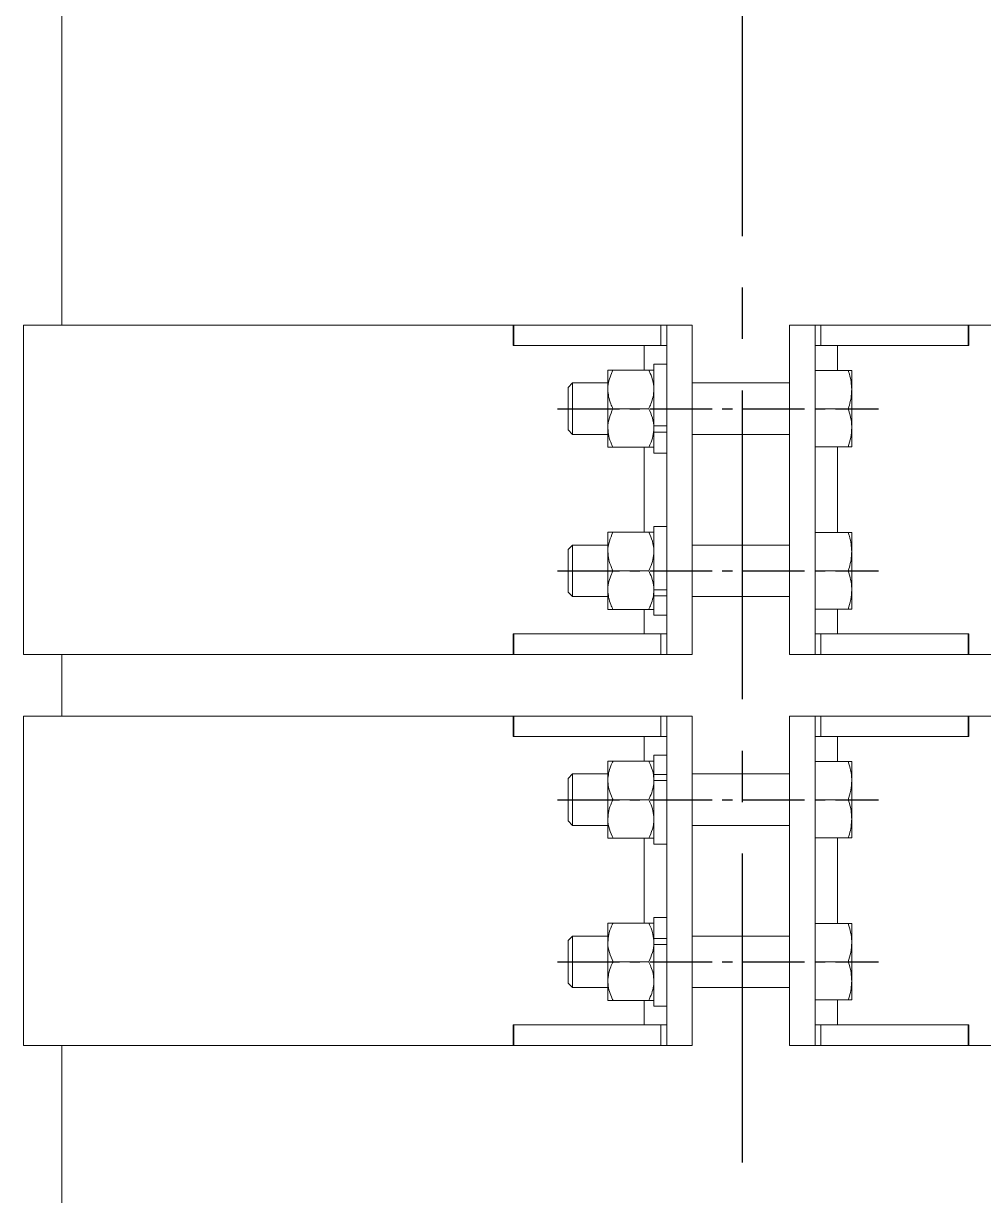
# Model space of a CAD drawing. Header units: millimetres. Extents: x 1587714 to 3094800, y -694377 to -413614.
# Drawn here: x 2046665.8 to 2046962.1, y -549902.9 to -549541.4 of the extents above; entities that cross this region are included whole.
import ezdxf

# ---------------------------------------------------------------- set-up
doc = ezdxf.new("R2010")
doc.units = ezdxf.units.MM
doc.linetypes.add('CENTER2', pattern=[28.575, 19.05, -3.175, 3.175, -3.175])
for name, color, linetype in [('0_EJES', 1, 'CENTER2'), ('M0_EQUIPOS', 7, 'Continuous'), ('M2_PLBULONES', 2, 'Continuous')]:
    doc.layers.add(name, color=color, linetype=linetype)

msp = doc.modelspace()

# ---------------------------------------------------------------- linework, layer by layer
at = {"layer": '0_EJES', "color": 8, "ltscale": 5}
msp.add_line((2046887.7201, -561179.822), (2046887.7201, -549179.822), dxfattribs=at)
at = {"layer": '0_EJES'}
for p, q in [((2046830.6697, -549660.2713), (2046929.7137, -549660.2713)), ((2046830.6697, -549710.2715), (2046929.7137, -549710.2715)), ((2046830.6697, -549780.8713), (2046929.7137, -549780.8713)), ((2046830.6697, -549830.8715), (2046929.7137, -549830.8715))]:
    msp.add_line(p, q, dxfattribs=at)
at = {"layer": 'M0_EQUIPOS', "color": 1, "linetype": 'Continuous', "lineweight": 15}
for p, q in [((2046677.7201, -549634.4069), (2046677.7201, -549179.822)), ((2046677.7201, -551831.7642), (2046677.7201, -549856.6073))]:
    msp.add_line(p, q, dxfattribs=at)
at = {"layer": 'M0_EQUIPOS', "linetype": 'Continuous', "lineweight": 15}
for p, q in [((2046665.8203, -549736.0066), (2046665.8203, -549634.4066)), ((2046816.9267, -549640.7586), (2046816.9267, -549634.4085)), ((2046818.2382, -549634.4085), (2046816.9275, -549634.4085)), ((2046862.545, -549634.409), (2046817.1513, -549634.4085)), ((2046817.1513, -549634.4085), (2046817.1513, -549640.7586)), ((2046818.2382, -549634.4085), (2046857.8277, -549634.4085)), ((2046864.3203, -549634.409), (2046862.545, -549634.409)), ((2046862.545, -549634.409), (2046862.545, -549640.7591)), ((2046864.7651, -549634.4088), (2046864.3203, -549634.409)), ((2046864.3203, -549634.4088), (2046864.3203, -549634.4092)), ((2046864.3203, -549634.4092), (2046872.2203, -549634.4092)), ((2046864.3203, -549736.0092), (2046864.3203, -549634.4092)), ((2046872.2203, -549634.4092), (2046872.2203, -549634.4088)), ((2046872.2203, -549736.0092), (2046872.2203, -549634.4092)), ((2046902.2203, -549634.4088), (2046902.2203, -549634.4092)), ((2046902.2203, -549736.0092), (2046902.2203, -549634.4092)), ((2046902.2203, -549634.4092), (2046910.1203, -549634.4092)), ((2046909.6755, -549634.4088), (2046910.1203, -549634.409)), ((2046910.1203, -549634.4092), (2046910.1203, -549634.4088)), ((2046910.1203, -549634.409), (2046911.8956, -549634.409)), ((2046910.1203, -549736.0092), (2046910.1203, -549634.4092)), ((2046911.8956, -549634.409), (2046957.2894, -549634.4085)), ((2046911.8956, -549640.7591), (2046911.8956, -549634.409)), ((2046956.2024, -549634.4085), (2046916.613, -549634.4085)), ((2046956.2024, -549634.4085), (2046957.5132, -549634.4085)), ((2046957.2894, -549640.7586), (2046957.2894, -549634.4085)), ((2046957.514, -549634.4085), (2046957.514, -549640.7586)), ((2046817.1513, -549640.7586), (2046816.9267, -549640.7586)), ((2046862.545, -549640.7591), (2046817.1513, -549640.7586)), ((2046857.3979, -549648.2962), (2046857.3979, -549640.7591)), ((2046864.3203, -549640.7591), (2046862.545, -549640.7591)), ((2046910.1203, -549640.7591), (2046911.8956, -549640.7591)), ((2046911.8956, -549640.7591), (2046957.2894, -549640.7586)), ((2046917.0427, -549648.4233), (2046917.0427, -549640.7591)), ((2046957.2894, -549640.7586), (2046957.514, -549640.7586)), ((2046857.3979, -549698.2961), (2046857.3979, -549672.1216)), ((2046917.0427, -549698.4232), (2046917.0427, -549671.9945)), ((2046857.3979, -549729.6587), (2046857.3979, -549722.1215)), ((2046917.0427, -549729.6587), (2046917.0427, -549721.9945)), ((2046816.9267, -549736.0085), (2046816.9267, -549729.6587)), ((2046862.545, -549729.6591), (2046817.1513, -549729.6587)), ((2046817.1513, -549729.6587), (2046817.1513, -549736.0085)), ((2046864.3203, -549729.6591), (2046862.545, -549729.6591)), ((2046862.545, -549729.6591), (2046862.545, -549736.0092)), ((2046910.1203, -549729.6591), (2046911.8956, -549729.6591)), ((2046911.8956, -549729.6591), (2046957.2894, -549729.6587)), ((2046911.8956, -549736.0092), (2046911.8956, -549729.6591)), ((2046957.2894, -549736.0085), (2046957.2894, -549729.6587)), ((2046957.514, -549729.6587), (2046957.514, -549736.0085)), ((2046677.7201, -549755.0071), (2046677.7201, -549736.0073)), ((2046817.1513, -549736.0085), (2046816.9267, -549736.0085)), ((2046862.545, -549736.0092), (2046817.1513, -549736.0085)), ((2046864.3203, -549736.0092), (2046862.545, -549736.0092)), ((2046864.3203, -549736.0092), (2046872.2203, -549736.0092)), ((2046902.2203, -549736.0092), (2046910.1203, -549736.0092)), ((2046910.1203, -549736.0092), (2046911.8956, -549736.0092)), ((2046911.8956, -549736.0092), (2046957.2894, -549736.0085)), ((2046957.2894, -549736.0085), (2046957.514, -549736.0085)), ((2046665.8203, -549856.6065), (2046665.8203, -549755.0066)), ((2046816.9267, -549761.3586), (2046816.9267, -549755.0085)), ((2046818.2382, -549755.0085), (2046816.9275, -549755.0085)), ((2046862.545, -549755.009), (2046817.1513, -549755.0085)), ((2046817.1513, -549755.0085), (2046817.1513, -549761.3586)), ((2046818.2382, -549755.0085), (2046857.8277, -549755.0085)), ((2046864.3203, -549755.009), (2046862.545, -549755.009)), ((2046862.545, -549755.009), (2046862.545, -549761.359)), ((2046864.7651, -549755.0088), (2046864.3203, -549755.009)), ((2046864.3203, -549755.0092), (2046864.3203, -549755.0088)), ((2046872.2203, -549755.0092), (2046864.3203, -549755.0092)), ((2046864.3203, -549755.0092), (2046864.3203, -549856.6092)), ((2046872.2203, -549755.0088), (2046872.2203, -549755.0092)), ((2046872.2203, -549755.0092), (2046872.2203, -549856.6092)), ((2046902.2203, -549755.0092), (2046902.2203, -549755.0088)), ((2046910.1203, -549755.0092), (2046902.2203, -549755.0092)), ((2046902.2203, -549755.0092), (2046902.2203, -549856.6092)), ((2046909.6755, -549755.0088), (2046910.1203, -549755.009)), ((2046910.1203, -549755.0088), (2046910.1203, -549755.0092)), ((2046910.1203, -549755.009), (2046911.8956, -549755.009)), ((2046910.1203, -549755.0092), (2046910.1203, -549856.6092)), ((2046911.8956, -549755.009), (2046957.2894, -549755.0085)), ((2046911.8956, -549761.359), (2046911.8956, -549755.009)), ((2046956.2024, -549755.0085), (2046916.613, -549755.0085)), ((2046956.2024, -549755.0085), (2046957.5132, -549755.0085)), ((2046957.2894, -549761.3586), (2046957.2894, -549755.0085)), ((2046957.514, -549755.0085), (2046957.514, -549761.3586)), ((2046817.1513, -549761.3586), (2046816.9267, -549761.3586)), ((2046862.545, -549761.359), (2046817.1513, -549761.3586)), ((2046857.3979, -549761.359), (2046857.3979, -549768.8962)), ((2046864.3203, -549761.359), (2046862.545, -549761.359)), ((2046910.1203, -549761.359), (2046911.8956, -549761.359)), ((2046911.8956, -549761.359), (2046957.2894, -549761.3586)), ((2046917.0427, -549761.359), (2046917.0427, -549769.0232)), ((2046957.2894, -549761.3586), (2046957.514, -549761.3586)), ((2046860.3579, -549767.1056), (2046864.3203, -549767.1056)), ((2046860.3579, -549773.0394), (2046860.3579, -549767.1056)), ((2046857.3979, -549792.7216), (2046857.3979, -549818.8964)), ((2046917.0427, -549792.5945), (2046917.0427, -549819.0232)), ((2046857.3979, -549842.7215), (2046857.3979, -549850.2586)), ((2046917.0427, -549842.5947), (2046917.0427, -549850.2586)), ((2046816.9267, -549856.6084), (2046816.9267, -549850.2586)), ((2046818.2382, -549850.2586), (2046816.9275, -549850.2586)), ((2046862.545, -549850.2591), (2046817.1513, -549850.2586)), ((2046817.1513, -549850.2586), (2046817.1513, -549856.6084)), ((2046818.2382, -549850.2586), (2046857.8277, -549850.2586)), ((2046864.3203, -549850.2591), (2046862.545, -549850.2591)), ((2046862.545, -549850.2591), (2046862.545, -549856.6092)), ((2046910.1203, -549850.2591), (2046911.8956, -549850.2591)), ((2046911.8956, -549850.2591), (2046957.2894, -549850.2586)), ((2046911.8956, -549856.6092), (2046911.8956, -549850.2591)), ((2046956.2024, -549850.2586), (2046916.613, -549850.2586)), ((2046956.2024, -549850.2586), (2046957.5132, -549850.2586)), ((2046957.2894, -549856.6084), (2046957.2894, -549850.2586)), ((2046957.514, -549850.2586), (2046957.514, -549856.6084)), ((2046817.1513, -549856.6084), (2046816.9267, -549856.6084)), ((2046862.545, -549856.6092), (2046817.1513, -549856.6084)), ((2046864.3203, -549856.6092), (2046862.545, -549856.6092)), ((2046872.2203, -549856.6092), (2046864.3203, -549856.6092)), ((2046910.1203, -549856.6092), (2046902.2203, -549856.6092)), ((2046910.1203, -549856.6092), (2046911.8956, -549856.6092)), ((2046911.8956, -549856.6092), (2046957.2894, -549856.6084)), ((2046957.2894, -549856.6084), (2046957.514, -549856.6084))]:
    msp.add_line(p, q, dxfattribs=at)
at = {"layer": 'M0_EQUIPOS', "linetype": 'Continuous', "lineweight": 15, "flags": 128}
for points in [[(2046677.7201, -549634.4059), (2046676.9929, -549634.4059), (2046674.3914, -549634.4061), (2046672.1283, -549634.4061), (2046670.2073, -549634.4061), (2046668.6313, -549634.4064), (2046667.403, -549634.4064), (2046666.5242, -549634.4064), (2046665.9964, -549634.4066), (2046665.8203, -549634.4066), (2046665.9964, -549634.4066), (2046666.5242, -549634.4069), (2046667.403, -549634.4069), (2046668.6313, -549634.4069), (2046670.2073, -549634.4071), (2046672.1283, -549634.4071), (2046674.3914, -549634.4071), (2046676.9929, -549634.4073), (2046679.9288, -549634.4073), (2046683.1943, -549634.4073), (2046686.7842, -549634.4076), (2046690.6929, -549634.4076), (2046694.914, -549634.4076), (2046699.441, -549634.4076), (2046704.2666, -549634.4078), (2046709.3832, -549634.4078), (2046714.7825, -549634.4078), (2046720.4561, -549634.4081), (2046726.3948, -549634.4081), (2046732.5893, -549634.4081), (2046739.0297, -549634.4081), (2046745.7057, -549634.4081), (2046752.6068, -549634.4083), (2046759.722, -549634.4083), (2046767.0399, -549634.4083), (2046774.5489, -549634.4083), (2046782.2371, -549634.4083), (2046790.0922, -549634.4085), (2046798.1018, -549634.4085), (2046806.2531, -549634.4085), (2046814.5331, -549634.4085), (2046822.9288, -549634.4085), (2046831.4267, -549634.4085), (2046840.0133, -549634.4085), (2046848.675, -549634.4085), (2046857.3979, -549634.4085)], [(2046858.4621, -549634.4085), (2046849.8108, -549634.4085), (2046841.2225, -549634.4085), (2046832.7116, -549634.4085), (2046824.2923, -549634.4085), (2046815.979, -549634.4085), (2046807.7855, -549634.4085), (2046799.7256, -549634.4083), (2046791.813, -549634.4083), (2046784.0608, -549634.4083), (2046776.4822, -549634.4083), (2046769.0899, -549634.4083), (2046761.8963, -549634.4083), (2046754.9136, -549634.4081), (2046748.1535, -549634.4081), (2046741.6273, -549634.4081), (2046735.3461, -549634.4081), (2046729.3204, -549634.4078), (2046723.5603, -549634.4078), (2046718.0756, -549634.4078), (2046712.8754, -549634.4078), (2046707.9686, -549634.4076), (2046703.3633, -549634.4076), (2046699.0673, -549634.4076), (2046695.0879, -549634.4076), (2046691.4317, -549634.4073), (2046688.1049, -549634.4073), (2046685.1131, -549634.4073), (2046682.4613, -549634.4071), (2046680.154, -549634.4071), (2046678.1951, -549634.4071), (2046676.5878, -549634.4069), (2046675.3349, -549634.4069), (2046674.4384, -549634.4069), (2046673.8999, -549634.4066), (2046673.7203, -549634.4066), (2046673.8999, -549634.4066), (2046674.4384, -549634.4064), (2046675.3349, -549634.4064), (2046676.5878, -549634.4064), (2046677.7201, -549634.4061)], [(2046857.3979, -549634.4085), (2046858.7956, -549634.4085), (2046860.1138, -549634.4085), (2046861.3101, -549634.4085), (2046862.3461, -549634.4085), (2046863.1886, -549634.4088), (2046863.8105, -549634.4088), (2046864.1918, -549634.4088), (2046864.3203, -549634.4088)], [(2046872.2203, -549634.4088), (2046872.0185, -549634.4088), (2046871.418, -549634.4088), (2046870.4341, -549634.4085), (2046869.0918, -549634.4085), (2046867.4253, -549634.4085), (2046865.4767, -549634.4085), (2046863.2957, -549634.4085), (2046860.9375, -549634.4085), (2046858.4621, -549634.4085)], [(2046915.9786, -549634.4085), (2046913.5032, -549634.4085), (2046911.145, -549634.4085), (2046908.9639, -549634.4085), (2046907.0154, -549634.4085), (2046905.3488, -549634.4085), (2046904.0066, -549634.4085), (2046903.0227, -549634.4088), (2046902.4222, -549634.4088), (2046902.2203, -549634.4088)], [(2046916.613, -549634.4085), (2046915.2021, -549634.4085), (2046913.8722, -549634.4085), (2046912.6666, -549634.4085), (2046911.6249, -549634.4085), (2046910.7811, -549634.4088), (2046910.1627, -549634.4088), (2046909.7902, -549634.4088), (2046909.6755, -549634.4088)], [(2046910.1203, -549634.4088), (2046910.2488, -549634.4088), (2046910.6301, -549634.4088), (2046911.252, -549634.4088), (2046912.0945, -549634.4085), (2046913.1306, -549634.4085), (2046914.3269, -549634.4085), (2046915.6451, -549634.4085), (2046917.0427, -549634.4085)], [(2046966.6552, -549634.4085), (2046958.4617, -549634.4085), (2046950.1483, -549634.4085), (2046941.7291, -549634.4085), (2046933.2182, -549634.4085), (2046924.6299, -549634.4085), (2046915.9786, -549634.4085)], [(2046917.0427, -549634.4085), (2046925.7657, -549634.4085), (2046934.4274, -549634.4085), (2046943.014, -549634.4085), (2046951.5119, -549634.4085), (2046959.9075, -549634.4085), (2046968.1876, -549634.4085)], [(2046817.1513, -549729.6587), (2046816.9915, -549729.6587), (2046816.9275, -549729.6587), (2046816.9658, -549729.6587), (2046817.1025, -549729.6587), (2046817.3236, -549729.6587), (2046817.6065, -549729.6584), (2046817.9221, -549729.6584), (2046818.2382, -549729.6584)], [(2046818.2382, -549729.6584), (2046823.0867, -549729.6587), (2046827.969, -549729.6587), (2046832.8826, -549729.6587), (2046837.8248, -549729.6587), (2046842.793, -549729.6587), (2046847.7847, -549729.6587), (2046852.7971, -549729.6587), (2046857.8277, -549729.6587)], [(2046956.2024, -549729.6584), (2046951.3539, -549729.6587), (2046946.4716, -549729.6587), (2046941.5581, -549729.6587), (2046936.6159, -549729.6587), (2046931.6477, -549729.6587), (2046926.656, -549729.6587), (2046921.6436, -549729.6587), (2046916.613, -549729.6587)], [(2046957.2894, -549729.6587), (2046957.4491, -549729.6587), (2046957.5132, -549729.6587), (2046957.4749, -549729.6587), (2046957.3382, -549729.6587), (2046957.1171, -549729.6587), (2046956.8342, -549729.6584), (2046956.5185, -549729.6584), (2046956.2024, -549729.6584)], [(2046665.8203, -549736.0066), (2046665.9964, -549736.0068), (2046666.5242, -549736.0068), (2046667.403, -549736.0068), (2046668.6313, -549736.007), (2046670.2073, -549736.007), (2046672.1283, -549736.007), (2046674.3914, -549736.0073), (2046676.9929, -549736.0073), (2046679.9288, -549736.0073), (2046683.1943, -549736.0075), (2046686.7842, -549736.0075), (2046690.6929, -549736.0075), (2046694.914, -549736.0075), (2046699.441, -549736.0077), (2046704.2666, -549736.0077), (2046709.3832, -549736.0077), (2046714.7825, -549736.008), (2046720.4561, -549736.008), (2046726.3948, -549736.008), (2046732.5893, -549736.008), (2046739.0297, -549736.0082), (2046745.7057, -549736.0082), (2046752.6068, -549736.0082), (2046759.722, -549736.0082), (2046767.0399, -549736.0082), (2046774.5489, -549736.0085), (2046782.2371, -549736.0085), (2046790.0922, -549736.0085), (2046798.1018, -549736.0085), (2046806.2531, -549736.0085), (2046814.5331, -549736.0085), (2046816.9267, -549736.0085)], [(2046957.514, -549736.0085), (2046959.9075, -549736.0085), (2046968.1876, -549736.0085), (2046976.3389, -549736.0085), (2046984.3485, -549736.0085), (2046992.2036, -549736.0085), (2046999.8918, -549736.0085), (2047007.4008, -549736.0082), (2047014.7187, -549736.0082), (2047021.8338, -549736.0082), (2047028.7349, -549736.0082), (2047035.411, -549736.0082), (2047041.8514, -549736.008), (2047044.9691, -549736.008)], [(2046857.3979, -549755.0085), (2046848.675, -549755.0085), (2046840.0133, -549755.0085), (2046831.4267, -549755.0085), (2046822.9288, -549755.0085), (2046814.5331, -549755.0085), (2046806.2531, -549755.0085), (2046798.1018, -549755.0085), (2046790.0922, -549755.0085), (2046782.2371, -549755.0085), (2046774.5489, -549755.0083), (2046767.0399, -549755.0083), (2046759.722, -549755.0083), (2046752.6068, -549755.0083), (2046745.7057, -549755.0083), (2046739.0297, -549755.008), (2046732.5893, -549755.008), (2046726.3948, -549755.008), (2046720.4561, -549755.008), (2046714.7825, -549755.0078), (2046709.3832, -549755.0078), (2046704.2666, -549755.0078), (2046699.441, -549755.0078), (2046694.914, -549755.0076), (2046690.6929, -549755.0076), (2046686.7842, -549755.0076), (2046683.1943, -549755.0073), (2046679.9288, -549755.0073), (2046676.9929, -549755.0073), (2046674.3914, -549755.0071), (2046672.1283, -549755.0071), (2046670.2073, -549755.0071), (2046668.6313, -549755.0068), (2046667.403, -549755.0068), (2046666.5242, -549755.0068), (2046665.9964, -549755.0066), (2046665.8203, -549755.0066), (2046665.9964, -549755.0066), (2046666.5242, -549755.0064), (2046667.403, -549755.0064), (2046668.6313, -549755.0064), (2046670.2073, -549755.0061), (2046672.1283, -549755.0061), (2046674.3914, -549755.0061), (2046676.9929, -549755.0059), (2046677.7201, -549755.0059)], [(2046677.7201, -549755.0061), (2046676.5878, -549755.0064), (2046675.3349, -549755.0064), (2046674.4384, -549755.0064), (2046673.8999, -549755.0066), (2046673.7203, -549755.0066), (2046673.8999, -549755.0066), (2046674.4384, -549755.0068), (2046675.3349, -549755.0068), (2046676.5878, -549755.0068), (2046678.1951, -549755.0071), (2046680.154, -549755.0071), (2046682.4613, -549755.0071), (2046685.1131, -549755.0073), (2046688.1049, -549755.0073), (2046691.4317, -549755.0073), (2046695.0879, -549755.0076), (2046699.0673, -549755.0076), (2046703.3633, -549755.0076), (2046707.9686, -549755.0076), (2046712.8754, -549755.0078), (2046718.0756, -549755.0078), (2046723.5603, -549755.0078), (2046729.3204, -549755.008), (2046735.3461, -549755.008), (2046741.6273, -549755.008), (2046748.1535, -549755.008), (2046754.9136, -549755.008), (2046761.8963, -549755.0083), (2046769.0899, -549755.0083), (2046776.4822, -549755.0083), (2046784.0608, -549755.0083), (2046791.813, -549755.0083), (2046799.7256, -549755.0083), (2046807.7855, -549755.0085), (2046815.979, -549755.0085), (2046824.2923, -549755.0085), (2046832.7116, -549755.0085), (2046841.2225, -549755.0085), (2046849.8108, -549755.0085), (2046858.4621, -549755.0085)], [(2046864.3203, -549755.0088), (2046864.1918, -549755.0088), (2046863.8105, -549755.0088), (2046863.1886, -549755.0088), (2046862.3461, -549755.0088), (2046861.3101, -549755.0088), (2046860.1138, -549755.0085), (2046858.7956, -549755.0085), (2046857.3979, -549755.0085)], [(2046858.4621, -549755.0085), (2046860.9375, -549755.0085), (2046863.2957, -549755.0085), (2046865.4767, -549755.0085), (2046867.4253, -549755.0085), (2046869.0918, -549755.0085), (2046870.4341, -549755.0085), (2046871.418, -549755.0088), (2046872.0185, -549755.0088), (2046872.2203, -549755.0088)], [(2046902.2203, -549755.0088), (2046902.4222, -549755.0088), (2046903.0227, -549755.0088), (2046904.0066, -549755.0085), (2046905.3488, -549755.0085), (2046907.0154, -549755.0085), (2046908.9639, -549755.0085), (2046911.145, -549755.0085), (2046913.5032, -549755.0085), (2046915.9786, -549755.0085)], [(2046916.613, -549755.0085), (2046915.2021, -549755.0085), (2046913.8722, -549755.0085), (2046912.6666, -549755.0088), (2046911.6249, -549755.0088), (2046910.7811, -549755.0088), (2046910.1627, -549755.0088), (2046909.7902, -549755.0088), (2046909.6755, -549755.0088)], [(2046917.0427, -549755.0085), (2046915.6451, -549755.0085), (2046914.3269, -549755.0085), (2046913.1306, -549755.0088), (2046912.0945, -549755.0088), (2046911.252, -549755.0088), (2046910.6301, -549755.0088), (2046910.2488, -549755.0088), (2046910.1203, -549755.0088)], [(2046915.9786, -549755.0085), (2046924.6299, -549755.0085), (2046933.2182, -549755.0085), (2046941.7291, -549755.0085), (2046950.1483, -549755.0085), (2046958.4617, -549755.0085), (2046966.6552, -549755.0085)], [(2046968.1876, -549755.0085), (2046959.9075, -549755.0085), (2046951.5119, -549755.0085), (2046943.014, -549755.0085), (2046934.4274, -549755.0085), (2046925.7657, -549755.0085), (2046917.0427, -549755.0085)], [(2046816.9267, -549856.6084), (2046814.5331, -549856.6084), (2046806.2531, -549856.6084), (2046798.1018, -549856.6084), (2046790.0922, -549856.6084), (2046782.2371, -549856.6084), (2046774.5489, -549856.6084), (2046767.0399, -549856.6082), (2046759.722, -549856.6082), (2046752.6068, -549856.6082), (2046745.7057, -549856.6082), (2046739.0297, -549856.6082), (2046732.5893, -549856.608), (2046726.3948, -549856.608), (2046720.4561, -549856.608), (2046714.7825, -549856.608), (2046709.3832, -549856.6077), (2046704.2666, -549856.6077), (2046699.441, -549856.6077), (2046694.914, -549856.6075), (2046690.6929, -549856.6075), (2046686.7842, -549856.6075), (2046683.1943, -549856.6075), (2046679.9288, -549856.6073), (2046676.9929, -549856.6073), (2046674.3914, -549856.6073), (2046672.1283, -549856.607), (2046670.2073, -549856.607), (2046668.6313, -549856.607), (2046667.403, -549856.6068), (2046666.5242, -549856.6068), (2046665.9964, -549856.6068), (2046665.8203, -549856.6065)], [(2047044.9691, -549856.608), (2047041.8514, -549856.608), (2047035.411, -549856.6082), (2047028.7349, -549856.6082), (2047021.8338, -549856.6082), (2047014.7187, -549856.6082), (2047007.4008, -549856.6082), (2046999.8918, -549856.6084), (2046992.2036, -549856.6084), (2046984.3485, -549856.6084), (2046976.3389, -549856.6084), (2046968.1876, -549856.6084), (2046959.9075, -549856.6084), (2046957.514, -549856.6084)]]:
    msp.add_lwpolyline(points, dxfattribs=at)
at = {"layer": 'M2_PLBULONES', "linetype": 'Continuous', "lineweight": 15}
for p, q in [((2046860.3579, -549646.5057), (2046864.3203, -549646.5057)), ((2046860.3579, -549646.5057), (2046864.3203, -549646.5057)), ((2046860.3579, -549646.5057), (2046860.3579, -549665.5114)), ((2046846.1555, -549654.2526), (2046846.1555, -549648.2964)), ((2046847.743, -549648.2962), (2046858.7666, -549648.2962)), ((2046847.743, -549648.2964), (2046858.7666, -549648.2964)), ((2046860.3541, -549654.2526), (2046860.3541, -549648.2964)), ((2046910.1203, -549648.4233), (2046920.3453, -549648.4233)), ((2046921.3979, -549648.4233), (2046921.3979, -549654.3162)), ((2046833.9203, -549653.6456), (2046835.2945, -549652.2713)), ((2046833.9203, -549666.7722), (2046833.9203, -549653.6456)), ((2046835.2945, -549652.2713), (2046846.1555, -549652.2713)), ((2046835.2945, -549668.1464), (2046835.2945, -549652.2713)), ((2046846.1555, -549666.1654), (2046846.1555, -549654.2526)), ((2046860.3541, -549652.2713), (2046860.3579, -549652.2713)), ((2046860.3541, -549654.2526), (2046860.3541, -549666.1654)), ((2046872.2203, -549652.2713), (2046902.2203, -549652.2713)), ((2046921.3979, -549654.3162), (2046921.3979, -549666.1018)), ((2046847.743, -549660.209), (2046858.7666, -549660.209)), ((2046910.1203, -549660.209), (2046920.3453, -549660.209)), ((2046835.2945, -549668.1464), (2046833.9203, -549666.7722)), ((2046846.1555, -549668.1464), (2046835.2945, -549668.1464)), ((2046846.1555, -549672.1216), (2046846.1555, -549666.1654)), ((2046860.3541, -549666.1654), (2046860.3541, -549672.1216)), ((2046860.3579, -549668.1464), (2046860.3541, -549668.1464)), ((2046860.3579, -549665.5114), (2046864.3203, -549665.5114)), ((2046860.3579, -549665.5114), (2046860.3579, -549667.4228)), ((2046860.3579, -549667.4228), (2046864.3203, -549667.4228)), ((2046860.3579, -549667.4228), (2046860.3579, -549673.9121)), ((2046902.2203, -549668.1464), (2046872.2203, -549668.1464)), ((2046921.3979, -549666.1018), (2046921.3979, -549671.9945)), ((2046847.743, -549672.1216), (2046858.7666, -549672.1216)), ((2046910.1203, -549671.9945), (2046920.3453, -549671.9945)), ((2046864.3203, -549673.9121), (2046860.3579, -549673.9121)), ((2046864.3203, -549673.9121), (2046860.3579, -549673.9121)), ((2046860.3579, -549696.5056), (2046864.3203, -549696.5056)), ((2046860.3579, -549696.5056), (2046864.3203, -549696.5056)), ((2046860.3579, -549716.1172), (2046860.3579, -549696.5056)), ((2046846.1555, -549704.2528), (2046846.1555, -549698.2964)), ((2046847.743, -549698.2961), (2046858.7666, -549698.2961)), ((2046847.743, -549698.2964), (2046858.7666, -549698.2964)), ((2046860.3541, -549698.2964), (2046860.3541, -549704.2528)), ((2046910.1203, -549698.4232), (2046920.3453, -549698.4232)), ((2046910.1203, -549698.4234), (2046920.3453, -549698.4234)), ((2046921.3979, -549698.4232), (2046921.3979, -549704.3162)), ((2046833.9203, -549703.6455), (2046835.2945, -549702.2715)), ((2046833.9203, -549716.7724), (2046833.9203, -549703.6455)), ((2046835.2945, -549702.2715), (2046846.1555, -549702.2715)), ((2046835.2945, -549718.1464), (2046835.2945, -549702.2715)), ((2046846.1555, -549716.1654), (2046846.1555, -549704.2528)), ((2046860.3541, -549702.2715), (2046860.3579, -549702.2715)), ((2046860.3541, -549716.1654), (2046860.3541, -549704.2528)), ((2046872.2203, -549702.2715), (2046902.2203, -549702.2715)), ((2046921.3979, -549704.3162), (2046921.3979, -549716.1017)), ((2046847.743, -549710.209), (2046858.7666, -549710.209)), ((2046910.1203, -549710.209), (2046920.3453, -549710.209)), ((2046835.2945, -549718.1464), (2046833.9203, -549716.7724)), ((2046846.1555, -549718.1464), (2046835.2945, -549718.1464)), ((2046846.1555, -549722.1215), (2046846.1555, -549716.1654)), ((2046860.3541, -549716.1654), (2046860.3541, -549722.1215)), ((2046860.3579, -549718.1464), (2046860.3541, -549718.1464)), ((2046864.3203, -549716.1172), (2046860.3579, -549716.1172)), ((2046860.3579, -549716.1172), (2046860.3579, -549717.9788)), ((2046864.3203, -549717.9788), (2046860.3579, -549717.9788)), ((2046860.3579, -549717.9788), (2046860.3579, -549723.9123)), ((2046902.2203, -549718.1464), (2046872.2203, -549718.1464)), ((2046921.3979, -549716.1017), (2046921.3979, -549721.9945)), ((2046847.743, -549722.1215), (2046858.7666, -549722.1215)), ((2046910.1203, -549721.9945), (2046920.3453, -549721.9945)), ((2046864.3203, -549723.9123), (2046860.3579, -549723.9123)), ((2046864.3203, -549723.9123), (2046860.3579, -549723.9123)), ((2046846.1593, -549774.8528), (2046846.1593, -549768.8964)), ((2046858.7704, -549768.8962), (2046847.7468, -549768.8962)), ((2046858.7704, -549768.8964), (2046847.7468, -549768.8964)), ((2046910.1203, -549769.0232), (2046920.3453, -549769.0232)), ((2046910.1203, -549769.0235), (2046920.3453, -549769.0235)), ((2046921.3979, -549769.0232), (2046921.3979, -549774.9162)), ((2046833.9203, -549774.2456), (2046835.2945, -549772.8713)), ((2046835.2945, -549772.8713), (2046846.1593, -549772.8713)), ((2046835.2945, -549784.7777), (2046835.2945, -549772.8713)), ((2046860.3579, -549773.0394), (2046864.3203, -549773.0394)), ((2046860.3579, -549774.0546), (2046860.3579, -549773.0394)), ((2046872.2203, -549772.8713), (2046902.2203, -549772.8713)), ((2046833.9203, -549784.0906), (2046833.9203, -549774.2456)), ((2046846.1593, -549774.8528), (2046846.1593, -549786.7654)), ((2046860.3579, -549774.0546), (2046860.3579, -549774.8528)), ((2046860.3579, -549774.9007), (2046864.3203, -549774.9007)), ((2046860.3579, -549774.9007), (2046860.3579, -549794.5121)), ((2046921.3979, -549786.7017), (2046921.3979, -549774.9162)), ((2046858.7704, -549780.809), (2046847.7468, -549780.809)), ((2046910.1203, -549780.809), (2046920.3453, -549780.809)), ((2046833.9203, -549787.3722), (2046833.9203, -549784.0906)), ((2046835.2945, -549788.7464), (2046833.9203, -549787.3722)), ((2046835.2945, -549788.7464), (2046835.2945, -549784.7777)), ((2046846.1593, -549792.7216), (2046846.1593, -549786.7654)), ((2046921.3979, -549786.7017), (2046921.3979, -549792.5945)), ((2046846.1593, -549788.7464), (2046835.2945, -549788.7464)), ((2046902.2203, -549788.7464), (2046872.2203, -549788.7464)), ((2046858.7704, -549792.7216), (2046847.7468, -549792.7216)), ((2046864.3203, -549794.5121), (2046860.3579, -549794.5121)), ((2046910.1203, -549792.5945), (2046920.3453, -549792.5945)), ((2046860.3579, -549817.1056), (2046864.3203, -549817.1056)), ((2046860.3579, -549823.5953), (2046860.3579, -549817.1056)), ((2046846.1593, -549824.8528), (2046846.1593, -549818.8964)), ((2046858.7704, -549818.8964), (2046847.7468, -549818.8964)), ((2046910.1203, -549819.0232), (2046920.3453, -549819.0232)), ((2046910.1203, -549819.0234), (2046920.3453, -549819.0234)), ((2046921.3979, -549819.0232), (2046921.3979, -549824.9162)), ((2046833.9203, -549824.2455), (2046835.2945, -549822.8715)), ((2046833.9203, -549834.0905), (2046833.9203, -549824.2455)), ((2046835.2945, -549822.8715), (2046846.1593, -549822.8715)), ((2046835.2945, -549834.7777), (2046835.2945, -549822.8715)), ((2046864.3203, -549823.5953), (2046860.3579, -549823.5953)), ((2046860.3579, -549824.5378), (2046860.3579, -549823.5953)), ((2046872.2203, -549822.8715), (2046902.2203, -549822.8715)), ((2046846.1593, -549836.7653), (2046846.1593, -549824.8528)), ((2046860.3579, -549824.5378), (2046860.3579, -549824.8528)), ((2046860.3579, -549824.8528), (2046860.3579, -549825.5067)), ((2046864.3203, -549825.5067), (2046860.3579, -549825.5067)), ((2046860.3579, -549844.5123), (2046860.3579, -549825.5067)), ((2046921.3979, -549836.7017), (2046921.3979, -549824.9162)), ((2046858.7704, -549830.8089), (2046847.7468, -549830.8089)), ((2046910.1203, -549830.8089), (2046920.3453, -549830.8089)), ((2046833.9203, -549837.3724), (2046833.9203, -549834.0905)), ((2046835.2945, -549838.7464), (2046835.2945, -549834.7777)), ((2046835.2945, -549838.7464), (2046833.9203, -549837.3724)), ((2046846.1593, -549838.7464), (2046835.2945, -549838.7464)), ((2046846.1593, -549836.7653), (2046846.1593, -549842.7215)), ((2046902.2203, -549838.7464), (2046872.2203, -549838.7464)), ((2046921.3979, -549836.7017), (2046921.3979, -549842.5944)), ((2046858.7704, -549842.7215), (2046847.7468, -549842.7215)), ((2046864.3203, -549844.5123), (2046860.3579, -549844.5123)), ((2046910.1203, -549842.5947), (2046920.3453, -549842.5947))]:
    msp.add_line(p, q, dxfattribs=at)
for points, knots in [([(2046847.743, -549648.2962), (2046847.3258, -549648.2961), (2046846.4764, -549648.2961), (2046846.1582, -549648.2964), (2046846.1556, -549648.2964), (2046846.1555, -549648.2964)], [0, 0, 0, 0, 0.48454548, 0.98674813, 1, 1, 1, 1]), ([(2046846.1555, -549654.2526), (2046846.1572, -549654.1154), (2046846.1684, -549653.2218), (2046846.4297, -549651.5548), (2046847.0649, -549649.7155), (2046847.5757, -549648.6465), (2046847.743, -549648.2964)], [0, 0, 0, 0, 0.066912502, 0.435827748, 0.815264958, 1, 1, 1, 1]), ([(2046846.1555, -549648.2964), (2046846.216, -549648.2964), (2046846.3392, -549648.2964), (2046847.0517, -549648.2964), (2046847.5876, -549648.2964), (2046847.743, -549648.2964)], [0, 0, 0, 0, 0.40663589, 0.82797221, 1, 1, 1, 1]), ([(2046858.7666, -549648.2962), (2046859.1838, -549648.2961), (2046860.0333, -549648.2961), (2046860.3511, -549648.2964), (2046860.354, -549648.2964), (2046860.3541, -549648.2964)], [0, 0, 0, 0, 0.48454596, 0.98674813, 1, 1, 1, 1]), ([(2046860.3541, -549654.2526), (2046860.3524, -549654.1154), (2046860.3412, -549653.2218), (2046860.0799, -549651.5548), (2046859.4447, -549649.7155), (2046858.9338, -549648.6465), (2046858.7666, -549648.2964)], [0, 0, 0, 0, 0.066912462, 0.435827489, 0.815265068, 1, 1, 1, 1]), ([(2046860.3541, -549648.2964), (2046860.2936, -549648.2964), (2046860.1704, -549648.2964), (2046859.4579, -549648.2964), (2046858.922, -549648.2964), (2046858.7666, -549648.2964)], [0, 0, 0, 0, 0.40663593, 0.82797149, 1, 1, 1, 1]), ([(2046921.3979, -549654.3162), (2046921.3611, -549653.5226), (2046921.2869, -549651.923), (2046920.8334, -549649.9606), (2046920.466, -549648.8036), (2046920.3453, -549648.4233)], [0, 0, 0, 0, 0.39795258, 0.80207975, 1, 1, 1, 1]), ([(2046920.3453, -549648.4233), (2046920.6395, -549648.4233), (2046921.2333, -549648.4233), (2046921.3427, -549648.4233), (2046921.3979, -549648.4233)], [0, 0, 0, 0, 0.49545756, 1, 1, 1, 1]), ([(2046921.3979, -549648.4233), (2046921.3967, -549648.4233), (2046921.3872, -549648.4233), (2046921.1572, -549648.4233), (2046920.6176, -549648.4233), (2046920.3453, -549648.4233)], [0, 0, 0, 0, 0.07009776, 0.53078833, 1, 1, 1, 1]), ([(2046847.743, -549660.209), (2046847.5071, -549659.7047), (2046846.9491, -549658.5115), (2046846.3057, -549656.5233), (2046846.206, -549655.0159), (2046846.1555, -549654.2526)], [0, 0, 0, 0, 0.26544118, 0.62804994, 1, 1, 1, 1]), ([(2046858.7666, -549660.209), (2046859.0024, -549659.7047), (2046859.5605, -549658.5115), (2046860.2039, -549656.5233), (2046860.3036, -549655.0159), (2046860.3541, -549654.2526)], [0, 0, 0, 0, 0.26544104, 0.62805014, 1, 1, 1, 1]), ([(2046920.3453, -549660.209), (2046920.5732, -549659.4622), (2046921.0313, -549657.9614), (2046921.3534, -549655.9793), (2046921.3861, -549654.7579), (2046921.3979, -549654.3162)], [0, 0, 0, 0, 0.38730823, 0.77843094, 1, 1, 1, 1]), ([(2046847.743, -549660.209), (2046847.3258, -549661.1356), (2046846.4763, -549663.0226), (2046846.1582, -549665.082), (2046846.1556, -549666.1382), (2046846.1555, -549666.1654)], [0, 0, 0, 0, 0.48453266, 0.98673601, 1, 1, 1, 1]), ([(2046858.7666, -549660.209), (2046859.1838, -549661.1356), (2046860.0333, -549663.0226), (2046860.3512, -549665.082), (2046860.354, -549666.1382), (2046860.3541, -549666.1654)], [0, 0, 0, 0, 0.48453314, 0.98673601, 1, 1, 1, 1]), ([(2046921.3979, -549666.1018), (2046921.3967, -549665.962), (2046921.3872, -549664.9042), (2046921.1572, -549662.9099), (2046920.6176, -549661.1148), (2046920.3453, -549660.209)], [0, 0, 0, 0, 0.07010345, 0.53078775, 1, 1, 1, 1]), ([(2046846.1555, -549666.1654), (2046846.216, -549666.9998), (2046846.3392, -549668.6987), (2046847.0517, -549670.6724), (2046847.5876, -549671.7959), (2046847.743, -549672.1216)], [0, 0, 0, 0, 0.40662417, 0.82798049, 1, 1, 1, 1]), ([(2046860.3541, -549666.1654), (2046860.2936, -549666.9998), (2046860.1704, -549668.6987), (2046859.4579, -549670.6724), (2046858.922, -549671.7959), (2046858.7666, -549672.1216)], [0, 0, 0, 0, 0.40662421, 0.82797977, 1, 1, 1, 1]), ([(2046920.3453, -549671.9945), (2046920.6395, -549671.0375), (2046921.2333, -549669.1059), (2046921.3427, -549667.1092), (2046921.3979, -549666.1018)], [0, 0, 0, 0, 0.4954565, 1, 1, 1, 1]), ([(2046847.743, -549672.1216), (2046847.3258, -549672.1216), (2046846.4764, -549672.1216), (2046846.1582, -549672.1216), (2046846.1556, -549672.1216), (2046846.1555, -549672.1216)], [0, 0, 0, 0, 0.484545488, 0.986750231, 1, 1, 1, 1]), ([(2046858.7666, -549672.1216), (2046859.1838, -549672.1216), (2046860.0333, -549672.1216), (2046860.3511, -549672.1216), (2046860.354, -549672.1216), (2046860.3541, -549672.1216)], [0, 0, 0, 0, 0.48454597, 0.98675023, 1, 1, 1, 1]), ([(2046921.3979, -549671.9945), (2046921.3967, -549671.9945), (2046921.3872, -549671.9945), (2046921.1572, -549671.9945), (2046920.6176, -549671.9945), (2046920.3453, -549671.9945)], [0, 0, 0, 0, 0.07009791, 0.53078944, 1, 1, 1, 1]), ([(2046847.743, -549698.2961), (2046847.3258, -549698.2962), (2046846.4764, -549698.2964), (2046846.1582, -549698.2964), (2046846.1556, -549698.2964), (2046846.1555, -549698.2964)], [0, 0, 0, 0, 0.48454548, 0.98674813, 1, 1, 1, 1]), ([(2046847.743, -549698.2964), (2046847.3258, -549699.223), (2046846.4763, -549701.1099), (2046846.1582, -549703.1694), (2046846.1556, -549704.2256), (2046846.1555, -549704.2528)], [0, 0, 0, 0, 0.48453263, 0.98673591, 1, 1, 1, 1]), ([(2046846.1555, -549698.2964), (2046846.216, -549698.2964), (2046846.3392, -549698.2964), (2046847.0517, -549698.2964), (2046847.5876, -549698.2964), (2046847.743, -549698.2964)], [0, 0, 0, 0, 0.40663589, 0.82797221, 1, 1, 1, 1]), ([(2046858.7666, -549698.2961), (2046859.1838, -549698.2962), (2046860.0333, -549698.2964), (2046860.3511, -549698.2964), (2046860.354, -549698.2964), (2046860.3541, -549698.2964)], [0, 0, 0, 0, 0.48454596, 0.98674813, 1, 1, 1, 1]), ([(2046858.7666, -549698.2964), (2046859.1838, -549699.223), (2046860.0333, -549701.1099), (2046860.3512, -549703.1694), (2046860.354, -549704.2256), (2046860.3541, -549704.2528)], [0, 0, 0, 0, 0.48453311, 0.98673591, 1, 1, 1, 1]), ([(2046860.3541, -549698.2964), (2046860.2936, -549698.2964), (2046860.1704, -549698.2964), (2046859.4579, -549698.2964), (2046858.922, -549698.2964), (2046858.7666, -549698.2964)], [0, 0, 0, 0, 0.40663593, 0.82797149, 1, 1, 1, 1]), ([(2046920.3453, -549698.4234), (2046920.6395, -549698.4235), (2046921.2333, -549698.4235), (2046921.3427, -549698.4233), (2046921.3979, -549698.4232)], [0, 0, 0, 0, 0.49545756, 1, 1, 1, 1]), ([(2046921.3979, -549698.4232), (2046921.3967, -549698.4232), (2046921.3872, -549698.4232), (2046921.1572, -549698.4232), (2046920.6176, -549698.4232), (2046920.3453, -549698.4232)], [0, 0, 0, 0, 0.07009776, 0.53078833, 1, 1, 1, 1]), ([(2046921.3979, -549704.3162), (2046921.3611, -549703.5226), (2046921.2869, -549701.9229), (2046920.8334, -549699.9605), (2046920.466, -549698.8037), (2046920.3453, -549698.4234)], [0, 0, 0, 0, 0.39796408, 0.80210292, 1, 1, 1, 1]), ([(2046846.1555, -549704.2528), (2046846.216, -549705.0871), (2046846.3392, -549706.786), (2046847.0517, -549708.7598), (2046847.5876, -549709.8833), (2046847.743, -549710.209)], [0, 0, 0, 0, 0.40662496, 0.82798024, 1, 1, 1, 1]), ([(2046860.3541, -549704.2528), (2046860.2936, -549705.0871), (2046860.1704, -549706.786), (2046859.4579, -549708.7598), (2046858.922, -549709.8833), (2046858.7666, -549710.209)], [0, 0, 0, 0, 0.40662501, 0.82797953, 1, 1, 1, 1]), ([(2046920.3453, -549710.209), (2046920.5732, -549709.4622), (2046921.0313, -549707.9613), (2046921.3534, -549705.9793), (2046921.3861, -549704.7579), (2046921.3979, -549704.3162)], [0, 0, 0, 0, 0.38730823, 0.77843094, 1, 1, 1, 1]), ([(2046846.1555, -549716.1654), (2046846.1572, -549716.0281), (2046846.1683, -549715.1343), (2046846.4297, -549713.4674), (2046847.0649, -549711.628), (2046847.5757, -549710.559), (2046847.743, -549710.209)], [0, 0, 0, 0, 0.066939148, 0.435844182, 0.815269688, 1, 1, 1, 1]), ([(2046860.3541, -549716.1654), (2046860.3524, -549716.0281), (2046860.3412, -549715.1343), (2046860.0799, -549713.4674), (2046859.4446, -549711.628), (2046858.9338, -549710.559), (2046858.7666, -549710.209)], [0, 0, 0, 0, 0.06693911, 0.43584392, 0.8152698, 1, 1, 1, 1]), ([(2046921.3979, -549716.1017), (2046921.3967, -549715.9621), (2046921.3872, -549714.9044), (2046921.1572, -549712.9099), (2046920.6176, -549711.1147), (2046920.3453, -549710.209)], [0, 0, 0, 0, 0.07007356, 0.53078769, 1, 1, 1, 1]), ([(2046847.743, -549722.1215), (2046847.5071, -549721.6173), (2046846.9491, -549720.4241), (2046846.3057, -549718.4359), (2046846.206, -549716.9286), (2046846.1555, -549716.1654)], [0, 0, 0, 0, 0.26544866, 0.62806801, 1, 1, 1, 1]), ([(2046858.7666, -549722.1215), (2046859.0024, -549721.6173), (2046859.5605, -549720.4241), (2046860.2038, -549718.4359), (2046860.3036, -549716.9286), (2046860.3541, -549716.1654)], [0, 0, 0, 0, 0.26544852, 0.62806821, 1, 1, 1, 1]), ([(2046920.3453, -549721.9945), (2046920.6395, -549721.0375), (2046921.2333, -549719.1059), (2046921.3427, -549717.1092), (2046921.3979, -549716.1017)], [0, 0, 0, 0, 0.495455973, 1, 1, 1, 1]), ([(2046847.743, -549722.1215), (2046847.3258, -549722.1215), (2046846.4764, -549722.1215), (2046846.1582, -549722.1215), (2046846.1556, -549722.1215), (2046846.1555, -549722.1215)], [0, 0, 0, 0, 0.48454548, 0.98674813, 1, 1, 1, 1]), ([(2046858.7666, -549722.1215), (2046859.1838, -549722.1215), (2046860.0333, -549722.1215), (2046860.3511, -549722.1215), (2046860.354, -549722.1215), (2046860.3541, -549722.1215)], [0, 0, 0, 0, 0.48454596, 0.98674813, 1, 1, 1, 1]), ([(2046921.3979, -549721.9945), (2046921.3967, -549721.9945), (2046921.3872, -549721.9945), (2046921.1572, -549721.9945), (2046920.6176, -549721.9945), (2046920.3453, -549721.9945)], [0, 0, 0, 0, 0.07009776, 0.53078833, 1, 1, 1, 1]), ([(2046846.1593, -549768.8964), (2046846.2198, -549768.8964), (2046846.343, -549768.8965), (2046847.0556, -549768.8961), (2046847.5915, -549768.8962), (2046847.7468, -549768.8962)], [0, 0, 0, 0, 0.40663601, 0.82797225, 1, 1, 1, 1]), ([(2046847.7468, -549768.8964), (2046847.511, -549769.4007), (2046846.953, -549770.5939), (2046846.3096, -549772.5821), (2046846.2098, -549774.0895), (2046846.1593, -549774.8528)], [0, 0, 0, 0, 0.265441046, 0.628051175, 1, 1, 1, 1]), ([(2046847.7468, -549768.8964), (2046847.3297, -549768.8964), (2046846.4801, -549768.8964), (2046846.1623, -549768.8964), (2046846.1594, -549768.8964), (2046846.1593, -549768.8964)], [0, 0, 0, 0, 0.48454596, 0.98674813, 1, 1, 1, 1]), ([(2046860.3579, -549768.8964), (2046860.2974, -549768.8964), (2046860.1742, -549768.8965), (2046859.4617, -549768.8961), (2046858.9258, -549768.8962), (2046858.7704, -549768.8962)], [0, 0, 0, 0, 0.40663589, 0.82797221, 1, 1, 1, 1]), ([(2046858.7704, -549768.8964), (2046859.0063, -549769.4007), (2046859.5643, -549770.5939), (2046860.2077, -549772.5821), (2046860.3074, -549774.0895), (2046860.3579, -549774.8528)], [0, 0, 0, 0, 0.265441189, 0.628050975, 1, 1, 1, 1]), ([(2046858.7704, -549768.8964), (2046859.1876, -549768.8964), (2046860.0371, -549768.8964), (2046860.3552, -549768.8964), (2046860.3579, -549768.8964), (2046860.3579, -549768.8964)], [0, 0, 0, 0, 0.48454548, 0.98674813, 1, 1, 1, 1]), ([(2046920.3453, -549769.0235), (2046920.6395, -549769.0234), (2046921.2333, -549769.0232), (2046921.3427, -549769.0232), (2046921.3979, -549769.0232)], [0, 0, 0, 0, 0.495459685, 1, 1, 1, 1]), ([(2046921.3979, -549769.0232), (2046921.3967, -549769.0232), (2046921.3872, -549769.0232), (2046921.1572, -549769.0232), (2046920.6176, -549769.0232), (2046920.3453, -549769.0232)], [0, 0, 0, 0, 0.07009776, 0.53078833, 1, 1, 1, 1]), ([(2046921.3979, -549774.9162), (2046921.3967, -549774.7765), (2046921.3872, -549773.7187), (2046921.1572, -549771.7244), (2046920.6176, -549769.9293), (2046920.3453, -549769.0235)], [0, 0, 0, 0, 0.07010297, 0.53078797, 1, 1, 1, 1]), ([(2046846.1593, -549774.8528), (2046846.161, -549774.99), (2046846.1722, -549775.8836), (2046846.4336, -549777.5506), (2046847.0688, -549779.3899), (2046847.5796, -549780.4589), (2046847.7468, -549780.809)], [0, 0, 0, 0, 0.06691246, 0.43582852, 0.81526507, 1, 1, 1, 1]), ([(2046860.3579, -549774.8528), (2046860.3562, -549774.99), (2046860.3451, -549775.8836), (2046860.0837, -549777.5506), (2046859.4485, -549779.3899), (2046858.9377, -549780.4589), (2046858.7704, -549780.809)], [0, 0, 0, 0, 0.0669125, 0.43582877, 0.81526496, 1, 1, 1, 1]), ([(2046920.3453, -549780.809), (2046920.6395, -549779.852), (2046921.2333, -549777.9204), (2046921.3427, -549775.9237), (2046921.3979, -549774.9162)], [0, 0, 0, 0, 0.49545651, 1, 1, 1, 1]), ([(2046846.1593, -549786.7654), (2046846.2198, -549785.931), (2046846.343, -549784.232), (2046847.0556, -549782.2584), (2046847.5915, -549781.1348), (2046847.7468, -549780.809)], [0, 0, 0, 0, 0.40664287, 0.82795837, 1, 1, 1, 1]), ([(2046860.3579, -549786.7654), (2046860.2974, -549785.931), (2046860.1743, -549784.232), (2046859.4616, -549782.2584), (2046858.9258, -549781.1348), (2046858.7704, -549780.809)], [0, 0, 0, 0, 0.40664275, 0.82795834, 1, 1, 1, 1]), ([(2046921.3979, -549786.7017), (2046921.3861, -549786.26), (2046921.3536, -549785.047), (2046921.0332, -549783.0648), (2046920.5755, -549781.5639), (2046920.3453, -549780.809)], [0, 0, 0, 0, 0.22156904, 0.60851128, 1, 1, 1, 1]), ([(2046847.7468, -549792.7216), (2046847.3297, -549791.7951), (2046846.4801, -549789.9083), (2046846.1623, -549787.8479), (2046846.1594, -549786.7925), (2046846.1593, -549786.7654)], [0, 0, 0, 0, 0.48454774, 0.98676471, 1, 1, 1, 1]), ([(2046858.7704, -549792.7216), (2046859.1876, -549791.7951), (2046860.0371, -549789.9083), (2046860.3552, -549787.8479), (2046860.3579, -549786.7925), (2046860.3579, -549786.7654)], [0, 0, 0, 0, 0.484547259, 0.986764708, 1, 1, 1, 1]), ([(2046920.3453, -549792.5945), (2046920.466, -549792.2142), (2046920.8298, -549791.0686), (2046921.2849, -549789.1067), (2046921.3601, -549787.507), (2046921.3979, -549786.7017)], [0, 0, 0, 0, 0.197898108, 0.596222235, 1, 1, 1, 1]), ([(2046846.1593, -549792.7216), (2046846.2198, -549792.7216), (2046846.343, -549792.7216), (2046847.0556, -549792.7216), (2046847.5915, -549792.7216), (2046847.7468, -549792.7216)], [0, 0, 0, 0, 0.40663396, 0.82797223, 1, 1, 1, 1]), ([(2046860.3579, -549792.7216), (2046860.2974, -549792.7216), (2046860.1742, -549792.7216), (2046859.4617, -549792.7216), (2046858.9258, -549792.7216), (2046858.7704, -549792.7216)], [0, 0, 0, 0, 0.40663383, 0.8279722, 1, 1, 1, 1]), ([(2046921.3979, -549792.5945), (2046921.3967, -549792.5945), (2046921.3872, -549792.5945), (2046921.1572, -549792.5945), (2046920.6176, -549792.5945), (2046920.3453, -549792.5945)], [0, 0, 0, 0, 0.07009776, 0.53078833, 1, 1, 1, 1]), ([(2046846.1593, -549824.8528), (2046846.2198, -549824.0183), (2046846.343, -549822.3193), (2046847.0555, -549820.3455), (2046847.5915, -549819.222), (2046847.7468, -549818.8964)], [0, 0, 0, 0, 0.40664123, 0.82798525, 1, 1, 1, 1]), ([(2046847.7468, -549818.8964), (2046847.3297, -549818.8964), (2046846.4801, -549818.8964), (2046846.1623, -549818.8964), (2046846.1594, -549818.8964), (2046846.1593, -549818.8964)], [0, 0, 0, 0, 0.48454596, 0.98674813, 1, 1, 1, 1]), ([(2046846.1593, -549818.8964), (2046846.2198, -549818.8964), (2046846.343, -549818.8964), (2046847.0556, -549818.8964), (2046847.5915, -549818.8964), (2046847.7468, -549818.8964)], [0, 0, 0, 0, 0.40663396, 0.82797223, 1, 1, 1, 1]), ([(2046860.3579, -549824.8528), (2046860.2974, -549824.0183), (2046860.1742, -549822.3193), (2046859.4617, -549820.3455), (2046858.9258, -549819.222), (2046858.7704, -549818.8964)], [0, 0, 0, 0, 0.4066411, 0.82798521, 1, 1, 1, 1]), ([(2046858.7704, -549818.8964), (2046859.1876, -549818.8964), (2046860.0371, -549818.8964), (2046860.3552, -549818.8964), (2046860.3579, -549818.8964), (2046860.3579, -549818.8964)], [0, 0, 0, 0, 0.48454548, 0.98674813, 1, 1, 1, 1]), ([(2046860.3579, -549818.8964), (2046860.2974, -549818.8964), (2046860.1742, -549818.8964), (2046859.4617, -549818.8964), (2046858.9258, -549818.8964), (2046858.7704, -549818.8964)], [0, 0, 0, 0, 0.40663383, 0.8279722, 1, 1, 1, 1]), ([(2046920.3453, -549819.0234), (2046920.6395, -549819.0234), (2046921.2333, -549819.0235), (2046921.3427, -549819.0233), (2046921.3979, -549819.0232)], [0, 0, 0, 0, 0.49545968, 1, 1, 1, 1]), ([(2046921.3979, -549819.0232), (2046921.3967, -549819.0232), (2046921.3872, -549819.0232), (2046921.1572, -549819.0232), (2046920.6176, -549819.0232), (2046920.3453, -549819.0232)], [0, 0, 0, 0, 0.07009776, 0.53078833, 1, 1, 1, 1]), ([(2046921.3979, -549824.9162), (2046921.3967, -549824.7765), (2046921.3872, -549823.7187), (2046921.1572, -549821.7244), (2046920.6176, -549819.9292), (2046920.3453, -549819.0234)], [0, 0, 0, 0, 0.07010297, 0.53078797, 1, 1, 1, 1]), ([(2046847.7468, -549830.8089), (2046847.3297, -549829.8824), (2046846.4801, -549827.9957), (2046846.1623, -549825.9352), (2046846.1594, -549824.8799), (2046846.1593, -549824.8528)], [0, 0, 0, 0, 0.484547208, 0.986764612, 1, 1, 1, 1]), ([(2046858.7704, -549830.8089), (2046859.1876, -549829.8824), (2046860.0371, -549827.9957), (2046860.3552, -549825.9352), (2046860.3579, -549824.8799), (2046860.3579, -549824.8528)], [0, 0, 0, 0, 0.48454673, 0.98676461, 1, 1, 1, 1]), ([(2046920.3453, -549830.8089), (2046920.6395, -549829.8519), (2046921.2333, -549827.9204), (2046921.3427, -549825.9236), (2046921.3979, -549824.9162)], [0, 0, 0, 0, 0.49545651, 1, 1, 1, 1]), ([(2046847.7468, -549830.8089), (2046847.511, -549831.3132), (2046846.9529, -549832.5064), (2046846.3096, -549834.4948), (2046846.2098, -549836.0021), (2046846.1593, -549836.7653)], [0, 0, 0, 0, 0.26544034, 0.6280783, 1, 1, 1, 1]), ([(2046858.7704, -549830.8089), (2046859.0063, -549831.3132), (2046859.5643, -549832.5064), (2046860.2076, -549834.4948), (2046860.3074, -549836.0021), (2046860.3579, -549836.7653)], [0, 0, 0, 0, 0.26544048, 0.6280781, 1, 1, 1, 1]), ([(2046921.3979, -549836.7017), (2046921.3861, -549836.26), (2046921.3536, -549835.0469), (2046921.0332, -549833.0648), (2046920.5755, -549831.5638), (2046920.3453, -549830.8089)], [0, 0, 0, 0, 0.22156904, 0.60851128, 1, 1, 1, 1]), ([(2046846.1593, -549836.7653), (2046846.161, -549836.9025), (2046846.1722, -549837.7961), (2046846.4336, -549839.4631), (2046847.0688, -549841.3024), (2046847.5796, -549842.3715), (2046847.7468, -549842.7215)], [0, 0, 0, 0, 0.06691199, 0.43582753, 0.81526443, 1, 1, 1, 1]), ([(2046860.3579, -549836.7653), (2046860.3562, -549836.9025), (2046860.3451, -549837.7961), (2046860.0837, -549839.4631), (2046859.4485, -549841.3024), (2046858.9377, -549842.3715), (2046858.7704, -549842.7215)], [0, 0, 0, 0, 0.066912028, 0.435827784, 0.815264319, 1, 1, 1, 1]), ([(2046920.3453, -549842.5947), (2046920.466, -549842.2143), (2046920.8298, -549841.0685), (2046921.285, -549839.1066), (2046921.3601, -549837.507), (2046921.3979, -549836.7017)], [0, 0, 0, 0, 0.19792128, 0.5962339, 1, 1, 1, 1]), ([(2046846.1593, -549842.7215), (2046846.2198, -549842.7215), (2046846.343, -549842.7215), (2046847.0556, -549842.7215), (2046847.5915, -549842.7215), (2046847.7468, -549842.7215)], [0, 0, 0, 0, 0.40663396, 0.82797223, 1, 1, 1, 1]), ([(2046860.3579, -549842.7215), (2046860.2974, -549842.7215), (2046860.1742, -549842.7215), (2046859.4617, -549842.7215), (2046858.9258, -549842.7215), (2046858.7704, -549842.7215)], [0, 0, 0, 0, 0.40663383, 0.8279722, 1, 1, 1, 1]), ([(2046921.3979, -549842.5944), (2046921.3967, -549842.5944), (2046921.3872, -549842.5944), (2046921.1572, -549842.5944), (2046920.6176, -549842.5946), (2046920.3453, -549842.5947)], [0, 0, 0, 0, 0.07009776, 0.53078833, 1, 1, 1, 1])]:
    msp.add_open_spline(points, degree=3, knots=knots, dxfattribs=at)

doc.saveas('drawing.dxf')
